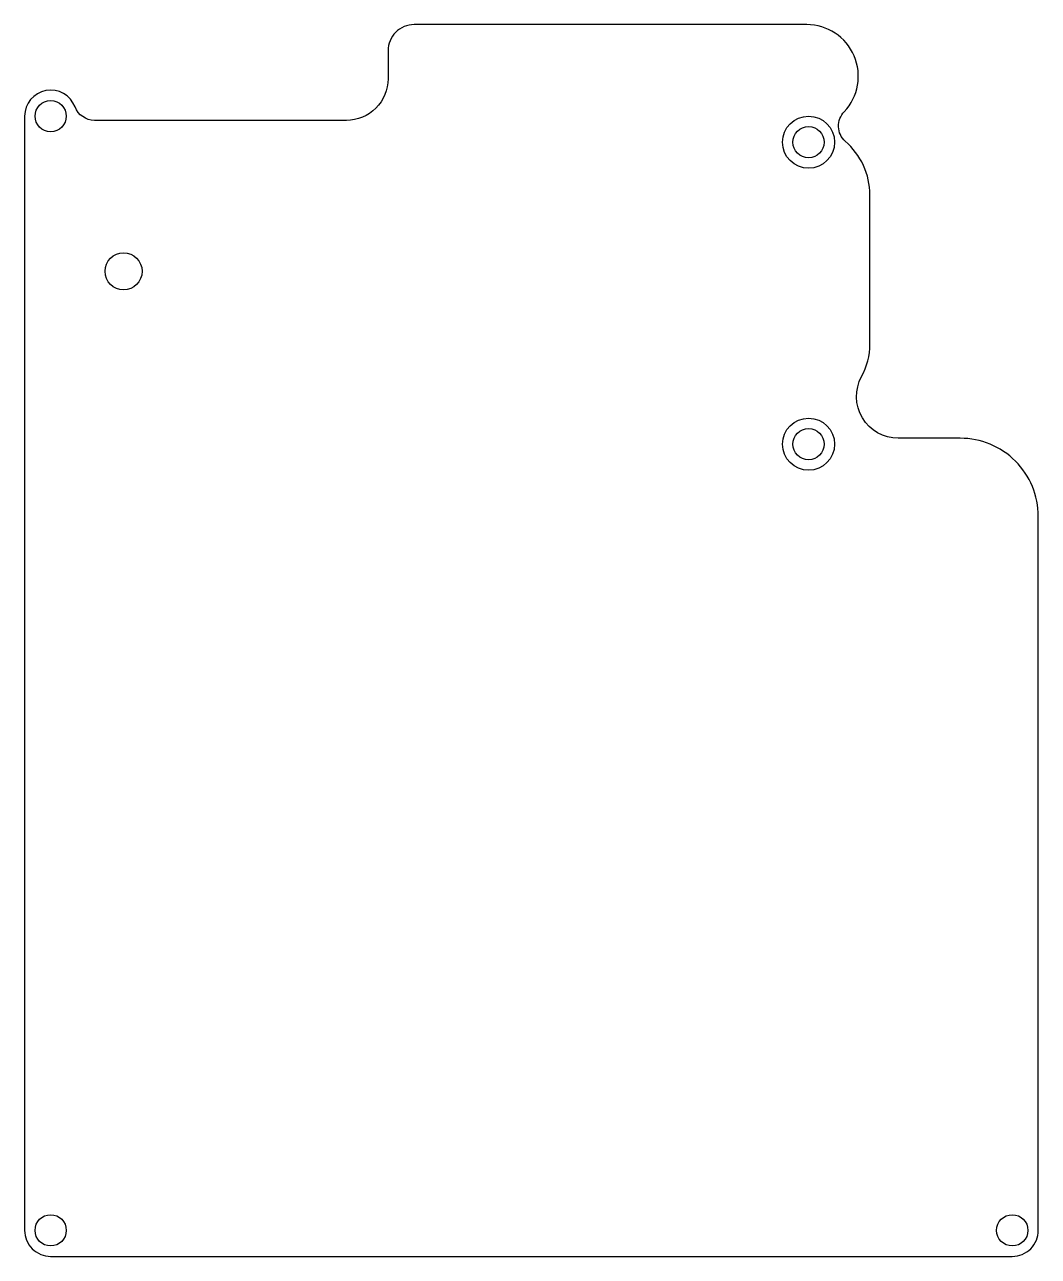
# Model space of a CAD drawing. Header units: millimetres. Extents: x 166 to 263, y 12 to 130.
import ezdxf

# ---------------------------------------------------------------- set-up
doc = ezdxf.new("R2010")
doc.units = ezdxf.units.MM
doc.layers.get('0').update_dxf_attribs({"color": 96, "lineweight": 25, "true_color": 0x008000})

msp = doc.modelspace()

# ---------------------------------------------------------------- linework, layer by layer
at = {"flags": 128}
msp.add_lwpolyline([(246.89, 113.94), (246.89, 113.94, 0.220045), (244.51, 119.09, -0.416822), (244.42, 121.93, 0.658522), (240.82, 130.29), (203.12, 130.29, 0.414214), (200.62, 127.79), (200.62, 125.1, -0.414214), (196.62, 121.1), (172.43, 121.1, -0.311405), (170.56, 122.39, 0.833075), (165.72, 121.5), (165.72, 14.5, 0.414214), (168.22, 12), (260.56, 12, 0.414214), (263.06, 14.5), (263.06, 83.07, 0.414214), (255.56, 90.57), (249.61, 90.57, -0.56937), (246.09, 96.49, 0.125549), (246.89, 99.6), (246.89, 113.94)], format="xyb", dxfattribs=at)
for centre, radius in [((168.22, 121.5), 1.5), ((241, 119), 2.5), ((241, 119), 1.5), ((175.22, 106.6), 1.78), ((241, 90), 2.5), ((241, 90), 1.5), ((168.22, 14.5), 1.5), ((260.56, 14.5), 1.5)]:
    msp.add_circle(centre, radius)

doc.saveas('drawing.dxf')
